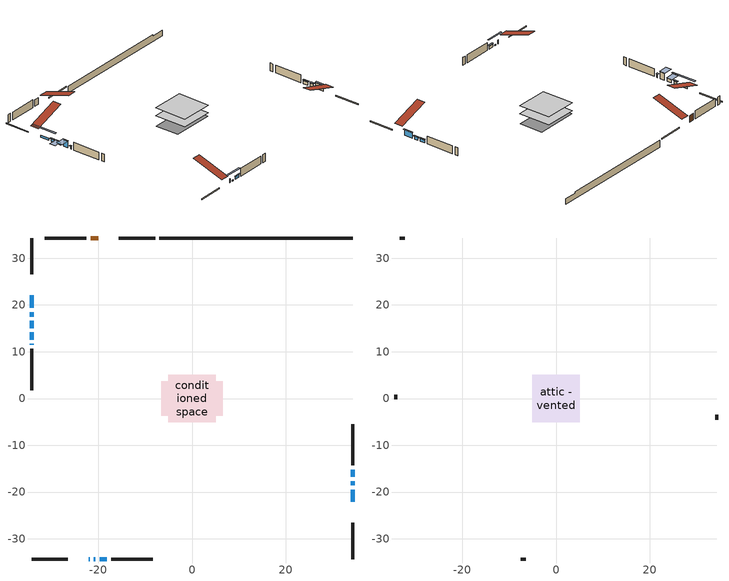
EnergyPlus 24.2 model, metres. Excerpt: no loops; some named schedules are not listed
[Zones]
conditioned space
 floor adiabatic (AdiabaticFloorConstruction): -5.08,-5.08 -5.08,5.08 5.08,5.08 5.08,-5.08 z0.38
 floor foundation (Slab1 construction): -6.6,-3.71 -6.6,3.71 6.6,3.71 6.6,-3.71 z-1.75
 wall outside (RimJoist1 construction): -7.88,34.3 -15.62,34.3 / -34.3,-34.3 -26.56,-34.3 / -34.3,34.3 -34.3,26.56 / 34.3,-34.3 34.3,-26.56 z0.38:0.68
 wall outside (AdiabaticWallConstruction 1): -20.08,34.3 -21.68,34.3 z0.38:2.41
 wall outside (AdiabaticWallConstruction): -22.1,-34.3 -21.89,-34.3 z0.38:1.6; -20.97,-34.3 -20.63,-34.3 z0.38:0.69; -34.3,22.1 -34.3,19.35 z0.38:0.99; 34.3,-22.1 34.3,-19.51 z0.38:2.08; 34.3,-18.58 34.3,-17.66 / 34.3,-16.74 34.3,-15.21 / -19.7,-34.3 -18.18,-34.3 / -34.3,18.43 -34.3,17.51 / -34.3,16.58 -34.3,15.06 / -34.3,11.68 -34.3,11.52 z0.38:1.3; -34.3,14.13 -34.3,12.61 z0.38:2.46
 wall outside (Wall1 construction): -22.6,34.3 -31.44,34.3 / -17.25,-34.3 -8.42,-34.3 / -34.3,10.6 -34.3,1.76 / 34.3,-14.28 34.3,-5.45 z0.38:2.82
 wall foundation (FoundationWall1 construction): -6.95,34.3,-1.75 -6.95,34.3,0.38 30.17,34.3,0.38 30.17,34.3,-0.05 34.3,34.3,-0.05 34.3,34.3,-1.75
 window (WindowConstruction 8): -22.1,-34.3 -21.89,-34.3 z0.38:1.6
 window (WindowConstruction 9): -20.96,-34.3 -20.63,-34.3 z0.38:0.68
 window (WindowConstruction 10): -34.3,22.1 -34.3,19.36 z0.38:0.99
 window (WindowConstruction): 34.3,-22.1 34.3,-19.51 z0.38:2.08
 window (WindowConstruction 1): 34.3,-18.58 34.3,-17.66 z0.38:1.29
 window (WindowConstruction 2): 34.3,-16.74 34.3,-15.21 z0.38:1.29
 window (WindowConstruction 3): -19.7,-34.3 -18.18,-34.3 z0.38:1.29
 window (WindowConstruction 4): -34.3,18.43 -34.3,17.51 z0.38:1.29
 window (WindowConstruction 5): -34.3,16.58 -34.3,15.06 z0.38:1.29
 window (WindowConstruction 6): -34.3,14.13 -34.3,12.61 z0.38:2.46
 window (WindowConstruction 7): -34.3,11.68 -34.3,11.52 z0.38:1.29
 door (Door): -20.08,34.3 -21.67,34.3 z0.38:2.41
 ceiling adiabatic (AdiabaticFloorConstruction): 5.08,-5.08 5.08,5.08 -5.08,5.08 -5.08,-5.08 z0.38
attic - vented
 floor to conditioned space (Floor1 construction Reversed): -5.08,-5.08 -5.08,5.08 5.08,5.08 5.08,-5.08 z2.82
 wall outside (Wall2 construction): -32.36,34.3 -33.37,34.3 / -7.49,-34.3 -6.48,-34.3 / -34.3,0.83 -34.3,-0.17 / 34.3,-4.52 34.3,-3.52 z0.38:2.82
 roof outside (Roof1 construction): -19.15,34.3,2.82 -19.15,24.4,6.12 -16.54,24.4,6.12 -16.54,34.3,2.82; -23.03,-34.3,2.82 -23.03,-24.4,6.12 -25.64,-24.4,6.12 -25.64,-34.3,2.82; -34.3,23.03,2.82 -24.4,23.03,6.12 -24.4,25.64,6.12 -34.3,25.64,2.82; 34.3,-23.03,2.82 24.4,-23.03,6.12 24.4,-25.64,6.12 34.3,-25.64,2.82
shading: -17.99,-34.3 -23.6,-34.3 -23.6,-34.71 -17.99,-34.71 z3.32; -34.3,16.72 -34.3,24.74 -34.71,24.74 -34.71,16.72 z3.63; 34.3,-19.31 34.3,-22.3 34.71,-22.3 34.71,-19.31 z2.28; 34.3,-17.46 34.3,-18.78 34.71,-18.78 34.71,-17.46 z1.5; 34.3,-15.01 34.3,-16.94 34.71,-16.94 34.71,-15.01 z1.5; -17.98,-34.3 -19.9,-34.3 -19.9,-34.71 -17.98,-34.71 z1.5; -34.3,17.31 -34.3,18.63 -34.71,18.63 -34.71,17.31 z1.5; -34.3,14.91 -34.3,16.73 -37.04,16.73 -37.04,14.91 z1.44; -34.3,12.46 -34.3,14.28 -37.04,14.28 -37.04,12.46 z2.61; -34.3,11.32 -34.3,11.88 -34.71,11.88 -34.71,11.32 z1.5
[Building]
Building 1: Terrain=Suburbs
[Site:Location]
Trenton AP_ON: Latitude {deg}=44.12; Longitude {deg}=-77.53; Time Zone {hr}=-5; Elevation {m}=86; Keep Site Location Information=Yes
[Site:GroundTemperature:Shallow]
3.8015, 1.8568, 1.70106, 2.62392, 6.3287, 10.0162, 13.2131, 15.2382, 15.4103, 13.7632, 10.6478, 7.07342
[Site:WaterMainsTemperature]
Calculation Method=Schedule; Temperature Schedule=mains temperature schedule
[Material] Roughness=Rough; Thermal Absorptance=0.9
Name | Thickness {m} | Conductivity {W/m-K} | Density {kg/m3} | Specific Heat {J/kg-K} | Solar Absorptance | Visible Absorptance
asphalt or fiberglass shingles | 0.00635 | 0.162714 | 1121.4 | 1465.45 | 0.4 | 0.4
ceiling loosefill ins | 0.0846667 | 0.0480833 | 16.02 | 1046.75 | 0.7 | 0.7
ceiling stud and cavity | 0.1397 | 0.417558 | 65.682 | 1177.47 | 0.7 | 0.7
concrete 4.0 in. | 0.1016 | 1.803125 | 2242.8 | 837.4 | 0.7 | 0.7
concrete 8.0 in. | 0.2032 | 1.803125 | 2242.8 | 837.4 | 0.7 | 0.7
door material | 0.04445 | 0.053851 | 512.64 | 1214.23 | 0.7 | 0.7
exterior vertical ins | 0.0369022 | 0.029427 | 32.04 | 1214.23 | 0.7 | 0.7
floor covering | 0.0127 | 0.0433444 | 54.468 | 1339.84 | 0.6 | 0.6
floor rigid ins; wall rigid ins | 0.512978 | 0.029427 | 32.04 | 1214.23 | 0.7 | 0.7
floor stud and cavity | 0.1397 | 1.75129 | 37.0049 | 1207.88 | 0.7 | 0.7
furniture material conditioned space 1 | 0.1524 | 0.115458 | 640.8 | 1214.23 | 0.6 | 0.6
gypsum board | 0.0127 | 0.160291 | 801 | 837.4 | 0.6 | 0.6
gypsum board 1 | 0.0127 | 0.160291 | 801 | 837.4 | 0.7 | 0.7
osb sheathing 0.5 in. | 0.0127 | 0.115458 | 512.64 | 1214.23 | 0.7 | 0.7
osb sheathing 0.75 in. | 0.01905 | 0.115458 | 512.64 | 1214.23 | 0.7 | 0.7
osb sheathing 2.0 in. | 0.0508 | 0.115458 | 512.64 | 1214.23 | 0.7 | 0.7
rim joist stud and cavity | 0.0508 | 0.055419 | 125.044 | 1163.47 | 0.6 | 0.6
wall stud and cavity | 0.1397 | 0.0988026 | 139.0536 | 1170.24 | 0.7 | 0.7
wall stud and cavity 1 | 0.0889 | 6.9971 | 50.32683 | 1063.81 | 0.6 | 0.6
wall stud and cavity 2 | 0.0889 | 0.380278 | 52.3479 | 1209.89 | 0.7 | 0.7
wall stud and cavity 3 | 0.0889 | 0.391764 | 83.0341 | 1211.67 | 0.7 | 0.7
wood siding | 0.0254 | 0.102417 | 544.68 | 1172.36 | 0.4 | 0.4
wood siding 1 | 0.00254 | 0.102417 | 544.68 | 1172.36 | 0.4 | 0.4
wood siding 2; wood siding 3; wood siding 4 | 0.0254 | 0.102417 | 544.68 | 1172.36 | 0.7 | 0.7
[WindowMaterial:SimpleGlazingSystem]
Name | U-Factor {W/m2-K} | Solar Heat Gain Coefficient
WindowMaterial | 2.87931 | 0.7
WindowMaterial 1 | 2.50173 | 0.59
WindowMaterial 2 | 2.45346 | 0.62
WindowMaterial 3 | 2.376243 | 0.65
WindowMaterial 4 | 2.88499 | 0.32
WindowMaterial 5 | 2.67661 | 0.51
WindowMaterial 6 | 2.8214 | 0.41
WindowMaterial 7 | 2.56248 | 0.57
[Construction]
AdiabaticFloorConstruction: floor stud and cavity, floor rigid ins, osb sheathing 0.75 in., floor covering
AdiabaticWallConstruction: wood siding 3, wall rigid ins, wall stud and cavity 2, gypsum board
AdiabaticWallConstruction 1: wood siding 4, wall rigid ins, wall stud and cavity 2, gypsum board
Door: door material
Floor1 construction Reversed: gypsum board, ceiling stud and cavity, ceiling loosefill ins
FoundationWall1 construction: concrete 8.0 in., gypsum board 1
furniture construction conditioned space 1: furniture material conditioned space 1
PartitionWallConstruction: gypsum board, wall stud and cavity 3, gypsum board
RimJoist1 construction: wood siding 2, osb sheathing 2.0 in., rim joist stud and cavity
Roof1 construction: asphalt or fiberglass shingles
Slab1 construction: concrete 4.0 in.
Wall1 construction: wood siding, osb sheathing 0.5 in., wall stud and cavity, gypsum board
Wall2 construction: wood siding 1, wall stud and cavity 1
WindowConstruction: WindowMaterial
WindowConstruction 1; WindowConstruction 4: WindowMaterial 1
WindowConstruction 10: WindowMaterial 7
WindowConstruction 2; WindowConstruction 3; WindowConstruction 5: WindowMaterial 2
WindowConstruction 6: WindowMaterial 3
WindowConstruction 7: WindowMaterial 4
WindowConstruction 8: WindowMaterial 5
WindowConstruction 9: WindowMaterial 6
[Zone] Multiplier=1; Part of Total Floor Area=Yes
Name | Volume {m3}
attic - vented | 55.3028
conditioned space | 483.3
[Space]
Name | Zone | Volume {m3}
attic - vented 1 | attic - vented | 55.3028
conditioned space 1 | conditioned space | 483.3
[ZoneInfiltration:EffectiveLeakageArea]
infil attic - vented 1: Zone or Space=attic - vented 1; Schedule=Always On Discrete; Effective Air Leakage Area {cm2}=4505.89; Stack Coefficient=0.000398981; Wind Coefficient=1.34957e-05
[ZoneMixing]
whole house fan mix: Zone or Space=attic - vented; Schedule=Always On Continuous; Design Flow Rate Calculation Method=Flow/Zone; Design Flow Rate {m3/s}=0; Source Zone or Space=conditioned space
[SurfaceProperty:ExposedFoundationPerimeter]
Slab1: Exposed Perimeter Calculation Method=TotalExposedPerimeter; Total Exposed Perimeter {m}=41.251
[InternalMass] Zone or ZoneList=conditioned space; Space or SpaceList=conditioned space 1
Name | Construction | Surface Area {m2}
furniture mass conditioned space 1 | furniture construction conditioned space 1 | 80.5198
partition wall mass | PartitionWallConstruction | 201.3
[Lights]
interior lighting: Zone or ZoneList or Space or SpaceList=conditioned space 1; Schedule=interior lighting schedule; Design Level Calculation Method=LightingLevel; Lighting Level {W}=343.2; Return Air Fraction=0; Fraction Radiant=0.6; Fraction Visible=0.2; Fraction Replaceable=1
[People]
occupants: Zone or ZoneList or Space or SpaceList=conditioned space 1; Number of People Schedule=occupants schedule; Number of People Calculation Method=People; Number of People=3; Fraction Radiant=0.314171; Sensible Heat Fraction=0.56303; Activity Level Schedule=occupants activity schedule; Carbon Dioxide Generation Rate {m3/s-W}=0; Enable ASHRAE 55 Comfort Warnings=No; Mean Radiant Temperature Calculation Type=EnclosureAveraged
[ElectricEquipment] Zone or ZoneList or Space or SpaceList=conditioned space 1; Design Level Calculation Method=EquipmentLevel
Name | Schedule | Design Level {W} | Fraction Latent | Fraction Radiant | Fraction Lost
clothes dryer | clothes dryer schedule | 140.772 | 0.015 | 0.081 | 0.85
clothes washer | clothes washer schedule | 32.1985 | 0.03 | 0.162 | 0.7
cooking range | cooking range schedule | 215.147 | 0.08 | 0.432 | 0.2
dishwasher | dishwasher schedule | 66.8632 | 0.3 | 0.18 | 0.4
fridge | fridge schedule | 72.9452 | 0 | 0.6 | 0
mech vent house fan | mech vent house fan schedule | 0 | 0 | 0 | 1
mech vent house fan cfis | mech vent house fan cfis schedule | 0 | 0 | 0 | 0
misc plug loads | misc plug loads schedule | 494.7 | 0.045 | 0.513 | 0.1
whole house fan | Always On Discrete | 0 | 0 | 0 | 1
[OtherEquipment] Zone or ZoneList or Space or SpaceList=conditioned space 1; Design Level Calculation Method=EquipmentLevel
Name | Fuel Type | Schedule | Design Level {W} | Fraction Latent | Fraction Radiant | Fraction Lost
clothes dryer 1 | Electricity | clothes dryer schedule | 0 | 0.015 | 0.081 | 0.85
cooking range 1 | Electricity | cooking range schedule | 0 | 0.08 | 0.432 | 0.2
general water use latent | None | general water use schedule | 62.594 | 1 | 0 | 0
general water use sensible | None | general water use schedule | -61.6891 | 0 | 0.6 | 0
mech vent house fan latent load | None | Always On Discrete | 0 | 1 | 0 | 0
mech vent house fan sensible load | None | Always On Discrete | 0 | 0 | 0 | 0
water heater energy adjustment1 | Electricity | Always On Discrete | 0.01 | 0 | 0 | 1
[ZoneInfiltration:DesignFlowRate] Zone or ZoneList or Space or SpaceList=conditioned space 1; Schedule=Always On Discrete; Design Flow Rate Calculation Method=Flow/Zone; Design Flow Rate {m3/s}=0
infil flow; natural vent flow; whole house fan flow
[ZoneControl:Thermostat]
conditioned space Thermostat: Zone or ZoneList=conditioned space; Control Type Schedule=conditioned space Thermostat Schedule; Control 1=conditioned space temperature setpoint; Temperature Difference Between Cutout And Setpoint {deltaC}=0
[ZoneHVAC:Baseboard:Convective:Electric]
electric baseboard: Availability Schedule=Always On Discrete; Heating Design Capacity {W}=11497.8; Efficiency=1
[AirLoopHVAC:UnitarySystem]
unit heater unitary system: Control Type=Load; Controlling Zone or Thermostat Location=conditioned space; Dehumidification Control Type=None; Availability Schedule=Always On Discrete; Supply Fan=unit heater supply fan; Fan Placement=BlowThrough; Supply Air Fan Operating Mode Schedule=unit heater auto fan schedule; Heating Coil=unit heater htg coil; DX Heating Coil Sizing Ratio=1; Use DOAS DX Cooling Coil=No; Minimum Supply Air Temperature {C}=2; Latent Load Control=SensibleOnlyLoadControl; Cooling Supply Air Flow Rate Method=None; Heating Supply Air Flow Rate Method=SupplyAirFlowRate; Heating Supply Air Flow Rate {m3/s}=0.00141584; No Load Supply Air Flow Rate Method=SupplyAirFlowRate; No Load Supply Air Flow Rate {m3/s}=0; No Load Supply Air Flow Rate Control Set To Low Speed=Yes; Maximum Supply Air Temperature {C}=48.8889; Maximum Outdoor Dry-Bulb Temperature for Supplemental Heater Operation {C}=21; Ancillary On-Cycle Electric Power {W}=0; Ancillary Off-Cycle Electric Power {W}=0
[Fan:SystemModel]
unit heater supply fan: Availability Schedule=Always On Discrete; Design Maximum Air Flow Rate {m3/s}=0.00141584; Speed Control Method=Discrete; Electric Power Minimum Flow Rate Fraction=0.2; Design Pressure Rise {Pa}=500; Motor Efficiency=1; Motor In Air Stream Fraction=1; Design Electric Power Consumption {W}=Autosize; Design Power Sizing Method=PowerPerFlow; Electric Power Per Unit Flow Rate {W/(m3/s)}=1e-06; Electric Power Per Unit Flow Rate Per Unit Pressure {W/((m3/s)-Pa)}=1.66667; Fan Total Efficiency=0.7; Motor Loss Radiative Fraction=0; Number of Speeds=1; Speed Flow Fraction 1=1; Speed Electric Power Fraction 1=1
[Coil:Heating:Fuel]
unit heater htg coil: Availability Schedule=Always On Discrete; Fuel Type=OtherFuel1; Burner Efficiency=0.3; Nominal Capacity {W}=0.293071; On Cycle Parasitic Electric Load {W}=0; Off Cycle Parasitic Fuel Load {W}=0
[Zone equipment]
conditioned space: electric baseboard, unit heater unitary system
[Foundation:Kiva]
Foundation Kiva 1: Initial Indoor Air Temperature {C}=18; Wall Height Above Grade {m}=0.379994; Wall Depth Below Slab {m}=0.2032; Custom Block Material Name 1=exterior vertical ins; Custom Block Depth 1 {m}=2.13; Custom Block X Position 1 {m}=0.2159; Custom Block Z Position 1 {m}=0
[Foundation:Kiva:Settings]
Soil Conductivity {W/m-K}=0.849921; Soil Density {kg/m3}=1842.3; Soil Specific Heat {J/kg-K}=418.7; Ground Solar Absorptivity=0.9; Ground Thermal Absorptivity=0.9; Ground Surface Roughness {m}=0.03; Far-Field Width {m}=40; Deep-Ground Boundary Condition=ZeroFlux; Deep-Ground Depth {m}=40; Minimum Cell Dimension {m}=0.2; Maximum Cell Growth Coefficient=3; Simulation Timestep=Timestep
[Exterior:Lights]
exterior lighting: Schedule=exterior lighting schedule; Design Level {W}=75.6
[EnergyManagementSystem:GlobalVariable]
infil_program_Qfan
infil_program_Qinf
natural_vent_program_Qnv
natural_vent_program_Qwhf
[EnergyManagementSystem:Sensor]
Name | Output:Variable or Output:Meter Index Key | Output:Variable or Output:Meter
airflow_gain | infil flow | Infiltration Sensible Heat Gain Energy
airflow_gain_1 | natural vent flow | Infiltration Sensible Heat Gain Energy
airflow_gain_2 | whole house fan flow | Infiltration Sensible Heat Gain Energy
airflow_loss | infil flow | Infiltration Sensible Heat Loss Energy
airflow_loss_1 | natural vent flow | Infiltration Sensible Heat Loss Energy
airflow_loss_2 | whole house fan flow | Infiltration Sensible Heat Loss Energy
clg_load_cond |  | Cooling:EnergyTransfer:Zone:CONDITIONED SPACE
clg_sp_s; clg_sp_s_1 | cooling setpoint | Schedule Value
clothes_dryer_exhaust_0_sch_s | clothes dryer exhaust 0 schedule | Schedule Value
conditioned_space_clg_unmet_s | conditioned space | Zone Cooling Setpoint Not Met Time
conditioned_space_htg_unmet_s | conditioned space | Zone Heating Setpoint Not Met Time
cool_season | cooling season schedule | Schedule Value
fridge_tin_s | conditioned space | Zone Mean Air Temperature
htg_load_cond |  | Heating:EnergyTransfer:Zone:CONDITIONED SPACE
htg_sp_s; htg_sp_s_1 | heating setpoint | Schedule Value
ig_ee_conv | clothes dryer | Electric Equipment Convective Heating Energy
ig_ee_conv_2 | cooking range | Electric Equipment Convective Heating Energy
ig_ee_conv_4 | fridge | Electric Equipment Convective Heating Energy
ig_ee_conv_5 | misc plug loads | Electric Equipment Convective Heating Energy
ig_ee_conv_6 | whole house fan | Electric Equipment Convective Heating Energy
ig_ee_rad | clothes dryer | Electric Equipment Radiant Heating Energy
ig_ee_rad_2 | cooking range | Electric Equipment Radiant Heating Energy
ig_ee_rad_4 | fridge | Electric Equipment Radiant Heating Energy
ig_ee_rad_5 | misc plug loads | Electric Equipment Radiant Heating Energy
ig_ee_rad_6 | whole house fan | Electric Equipment Radiant Heating Energy
ig_lgt_conv | interior lighting | Lights Convective Heating Energy
ig_lgt_rad | interior lighting | Lights Radiant Heating Energy
ig_lgt_vis | interior lighting | Lights Visible Radiation Heating Energy
ig_oe_conv | clothes dryer 1 | Other Equipment Convective Heating Energy
ig_oe_conv_1 | cooking range 1 | Other Equipment Convective Heating Energy
ig_oe_conv_2 | general water use latent | Other Equipment Convective Heating Energy
ig_oe_conv_3 | general water use sensible | Other Equipment Convective Heating Energy
ig_oe_conv_4 | water heater energy adjustment1 | Other Equipment Convective Heating Energy
ig_oe_rad | clothes dryer 1 | Other Equipment Radiant Heating Energy
ig_oe_rad_1 | cooking range 1 | Other Equipment Radiant Heating Energy
ig_oe_rad_2 | general water use latent | Other Equipment Radiant Heating Energy
ig_oe_rad_3 | general water use sensible | Other Equipment Radiant Heating Energy
ig_oe_rad_4 | water heater energy adjustment1 | Other Equipment Radiant Heating Energy
ig_ppl_conv | occupants | People Convective Heating Energy
ig_ppl_rad | occupants | People Radiant Heating Energy
im_conv | furniture mass conditioned space 1 | Surface Inside Face Convection Heat Gain Energy
im_conv_1 | partition wall mass | Surface Inside Face Convection Heat Gain Energy
im_ig | furniture mass conditioned space 1 | Surface Inside Face Internal Gains Radiation Heat Gain Energy
im_ig_1 | partition wall mass | Surface Inside Face Internal Gains Radiation Heat Gain Energy
im_lgt | furniture mass conditioned space 1 | Surface Inside Face Lights Radiation Heat Gain Energy
im_lgt_1 | partition wall mass | Surface Inside Face Lights Radiation Heat Gain Energy
im_sol | furniture mass conditioned space 1 | Surface Inside Face Solar Radiation Heat Gain Energy
im_sol_1 | partition wall mass | Surface Inside Face Solar Radiation Heat Gain Energy
im_surf | furniture mass conditioned space 1 | Surface Inside Face Net Surface Thermal Radiation Heat Gain Energy
im_surf_1 | partition wall mass | Surface Inside Face Net Surface Thermal Radiation Heat Gain Energy
mv_conv | mech vent house fan | Electric Equipment Convective Heating Energy
mv_conv_1 | mech vent house fan cfis | Electric Equipment Convective Heating Energy
mv_conv_2 | mech vent house fan latent load | Other Equipment Convective Heating Energy
mv_conv_3 | mech vent house fan sensible load | Other Equipment Convective Heating Energy
mv_rad | mech vent house fan | Electric Equipment Radiant Heating Energy
mv_rad_1 | mech vent house fan cfis | Electric Equipment Radiant Heating Energy
mv_rad_2 | mech vent house fan latent load | Other Equipment Radiant Heating Energy
mv_rad_3 | mech vent house fan sensible load | Other Equipment Radiant Heating Energy
natural_vent_s | natural vent schedule | Schedule Value
out_pb_s |  | Site Outdoor Air Barometric Pressure
out_wt_s |  | Site Outdoor Air Humidity Ratio
site_vw_s |  | Site Wind Speed
ss_back_out | Window1 | Surface Window Shortwave from Zone Back Out Window Heat Transfer Rate
ss_back_out_1 | Window10 | Surface Window Shortwave from Zone Back Out Window Heat Transfer Rate
ss_back_out_10 | Window9 | Surface Window Shortwave from Zone Back Out Window Heat Transfer Rate
ss_back_out_2 | Window11 | Surface Window Shortwave from Zone Back Out Window Heat Transfer Rate
ss_back_out_3 | Window2 | Surface Window Shortwave from Zone Back Out Window Heat Transfer Rate
ss_back_out_4 | Window3 | Surface Window Shortwave from Zone Back Out Window Heat Transfer Rate
ss_back_out_5 | Window4 | Surface Window Shortwave from Zone Back Out Window Heat Transfer Rate
ss_back_out_6 | Window5 | Surface Window Shortwave from Zone Back Out Window Heat Transfer Rate
ss_back_out_7 | Window6 | Surface Window Shortwave from Zone Back Out Window Heat Transfer Rate
ss_back_out_8 | Window7 | Surface Window Shortwave from Zone Back Out Window Heat Transfer Rate
ss_back_out_9 | Window8 | Surface Window Shortwave from Zone Back Out Window Heat Transfer Rate
ss_conv | Door1 | Surface Inside Face Convection Heat Gain Energy
ss_conv_1 | Window1 | Surface Inside Face Convection Heat Gain Energy
ss_conv_10 | Window8 | Surface Inside Face Convection Heat Gain Energy
ss_conv_11 | Window9 | Surface Inside Face Convection Heat Gain Energy
ss_conv_2 | Window10 | Surface Inside Face Convection Heat Gain Energy
ss_conv_3 | Window11 | Surface Inside Face Convection Heat Gain Energy
ss_conv_4 | Window2 | Surface Inside Face Convection Heat Gain Energy
ss_conv_5 | Window3 | Surface Inside Face Convection Heat Gain Energy
ss_conv_6 | Window4 | Surface Inside Face Convection Heat Gain Energy
ss_conv_7 | Window5 | Surface Inside Face Convection Heat Gain Energy
ss_conv_8 | Window6 | Surface Inside Face Convection Heat Gain Energy
ss_conv_9 | Window7 | Surface Inside Face Convection Heat Gain Energy
ss_ig | Door1 | Surface Inside Face Internal Gains Radiation Heat Gain Energy
ss_ig_1 | Window1 | Surface Inside Face Internal Gains Radiation Heat Gain Energy
ss_ig_10 | Window8 | Surface Inside Face Internal Gains Radiation Heat Gain Energy
ss_ig_11 | Window9 | Surface Inside Face Internal Gains Radiation Heat Gain Energy
ss_ig_2 | Window10 | Surface Inside Face Internal Gains Radiation Heat Gain Energy
ss_ig_3 | Window11 | Surface Inside Face Internal Gains Radiation Heat Gain Energy
ss_ig_4 | Window2 | Surface Inside Face Internal Gains Radiation Heat Gain Energy
ss_ig_5 | Window3 | Surface Inside Face Internal Gains Radiation Heat Gain Energy
ss_ig_6 | Window4 | Surface Inside Face Internal Gains Radiation Heat Gain Energy
ss_ig_7 | Window5 | Surface Inside Face Internal Gains Radiation Heat Gain Energy
ss_ig_8 | Window6 | Surface Inside Face Internal Gains Radiation Heat Gain Energy
ss_ig_9 | Window7 | Surface Inside Face Internal Gains Radiation Heat Gain Energy
ss_lgt | Door1 | Surface Inside Face Lights Radiation Heat Gain Energy
ss_sol | Door1 | Surface Inside Face Solar Radiation Heat Gain Energy
ss_surf | Door1 | Surface Inside Face Net Surface Thermal Radiation Heat Gain Energy
ss_surf_1 | Window1 | Surface Inside Face Net Surface Thermal Radiation Heat Gain Energy
ss_surf_10 | Window8 | Surface Inside Face Net Surface Thermal Radiation Heat Gain Energy
ss_surf_11 | Window9 | Surface Inside Face Net Surface Thermal Radiation Heat Gain Energy
ss_surf_2 | Window10 | Surface Inside Face Net Surface Thermal Radiation Heat Gain Energy
ss_surf_3 | Window11 | Surface Inside Face Net Surface Thermal Radiation Heat Gain Energy
ss_surf_4 | Window2 | Surface Inside Face Net Surface Thermal Radiation Heat Gain Energy
ss_surf_5 | Window3 | Surface Inside Face Net Surface Thermal Radiation Heat Gain Energy
ss_surf_6 | Window4 | Surface Inside Face Net Surface Thermal Radiation Heat Gain Energy
ss_surf_7 | Window5 | Surface Inside Face Net Surface Thermal Radiation Heat Gain Energy
ss_surf_8 | Window6 | Surface Inside Face Net Surface Thermal Radiation Heat Gain Energy
ss_surf_9 | Window7 | Surface Inside Face Net Surface Thermal Radiation Heat Gain Energy
ss_trans_in | Window1 | Surface Window Transmitted Solar Radiation Rate
ss_trans_in_1 | Window10 | Surface Window Transmitted Solar Radiation Rate
ss_trans_in_10 | Window9 | Surface Window Transmitted Solar Radiation Rate
ss_trans_in_2 | Window11 | Surface Window Transmitted Solar Radiation Rate
ss_trans_in_3 | Window2 | Surface Window Transmitted Solar Radiation Rate
ss_trans_in_4 | Window3 | Surface Window Transmitted Solar Radiation Rate
ss_trans_in_5 | Window4 | Surface Window Transmitted Solar Radiation Rate
ss_trans_in_6 | Window5 | Surface Window Transmitted Solar Radiation Rate
ss_trans_in_7 | Window6 | Surface Window Transmitted Solar Radiation Rate
ss_trans_in_8 | Window7 | Surface Window Transmitted Solar Radiation Rate
ss_trans_in_9 | Window8 | Surface Window Transmitted Solar Radiation Rate
ss_trans_out | Window1 | Surface Inside Face Initial Transmitted Diffuse Transmitted Out Window Solar Radiation Rate
ss_trans_out_1 | Window10 | Surface Inside Face Initial Transmitted Diffuse Transmitted Out Window Solar Radiation Rate
ss_trans_out_10 | Window9 | Surface Inside Face Initial Transmitted Diffuse Transmitted Out Window Solar Radiation Rate
ss_trans_out_2 | Window11 | Surface Inside Face Initial Transmitted Diffuse Transmitted Out Window Solar Radiation Rate
ss_trans_out_3 | Window2 | Surface Inside Face Initial Transmitted Diffuse Transmitted Out Window Solar Radiation Rate
ss_trans_out_4 | Window3 | Surface Inside Face Initial Transmitted Diffuse Transmitted Out Window Solar Radiation Rate
ss_trans_out_5 | Window4 | Surface Inside Face Initial Transmitted Diffuse Transmitted Out Window Solar Radiation Rate
ss_trans_out_6 | Window5 | Surface Inside Face Initial Transmitted Diffuse Transmitted Out Window Solar Radiation Rate
ss_trans_out_7 | Window6 | Surface Inside Face Initial Transmitted Diffuse Transmitted Out Window Solar Radiation Rate
ss_trans_out_8 | Window7 | Surface Inside Face Initial Transmitted Diffuse Transmitted Out Window Solar Radiation Rate
ss_trans_out_9 | Window8 | Surface Inside Face Initial Transmitted Diffuse Transmitted Out Window Solar Radiation Rate
s_conv | Floor1 | Surface Inside Face Convection Heat Gain Energy
s_conv_1 | FoundationWall1 | Surface Inside Face Convection Heat Gain Energy
s_conv_10 | Wall1:180 | Surface Inside Face Convection Heat Gain Energy
s_conv_11 | Wall1:270 | Surface Inside Face Convection Heat Gain Energy
s_conv_12 | Wall1:90 | Surface Inside Face Convection Heat Gain Energy
